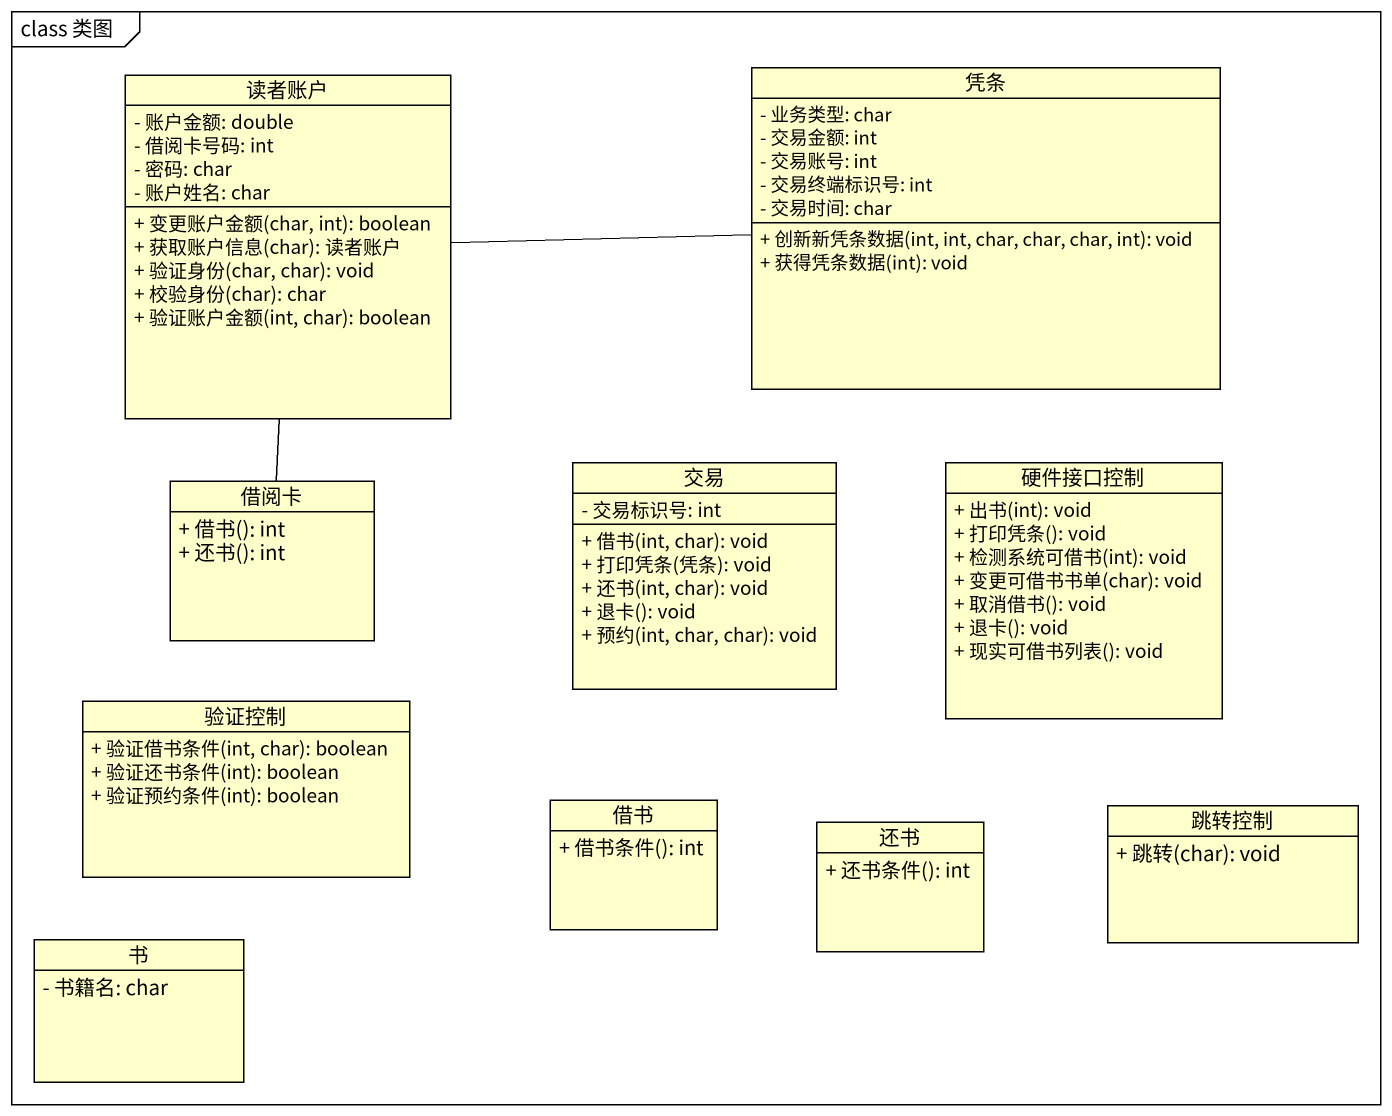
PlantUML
@startuml
mainframe class 类图
hide circle
hide empty members
skinparam classAttributeIconSize 0
class 读者账户 {
  - 账户金额: double
  - 借阅卡号码: int
  - 密码: char
  - 账户姓名: char
  + 变更账户金额(char, int): boolean
  + 获取账户信息(char): 读者账户
  + 验证身份(char, char): void
  + 校验身份(char): char
  + 验证账户金额(int, char): boolean
}
class 凭条 {
  - 业务类型: char
  - 交易金额: int
  - 交易账号: int
  - 交易终端标识号: int
  - 交易时间: char
  + 创新新凭条数据(int, int, char, char, char, int): void
  + 获得凭条数据(int): void
}
class 借阅卡 {
  + 借书(): int
  + 还书(): int
}
class 交易 {
  - 交易标识号: int
  + 借书(int, char): void
  + 打印凭条(凭条): void
  + 还书(int, char): void
  + 退卡(): void
  + 预约(int, char, char): void
}
class 硬件接口控制 {
  + 出书(int): void
  + 打印凭条(): void
  + 检测系统可借书(int): void
  + 变更可借书书单(char): void
  + 取消借书(): void
  + 退卡(): void
  + 现实可借书列表(): void
}
class 验证控制 {
  + 验证借书条件(int, char): boolean
  + 验证还书条件(int): boolean
  + 验证预约条件(int): boolean
}
class 借书 {
  + 借书条件(): int
}
class 还书 {
  + 还书条件(): int
}
class 跳转控制 {
  + 跳转(char): void
}
class 书 {
  - 书籍名: char
}
读者账户 -right- 凭条
读者账户 -- 借阅卡
@enduml
